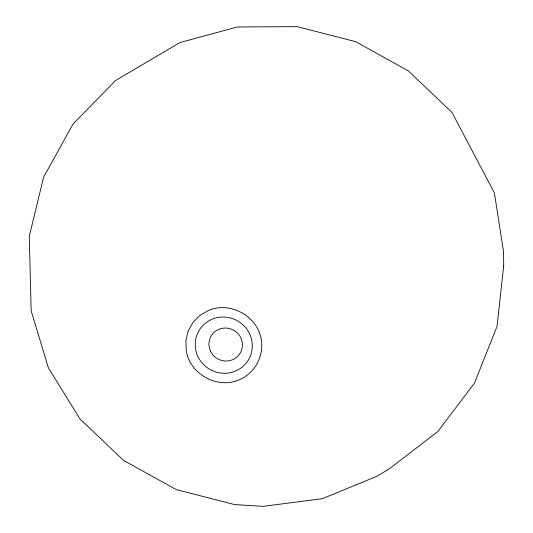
<?xml version="1.0" encoding="UTF-8"?>
<svg xmlns="http://www.w3.org/2000/svg" width="533" height="533" viewBox="0 0 533 533"><rect width="100%" height="100%" fill="white"/><g stroke="black" fill="none" stroke-linecap="round" stroke-linejoin="round"><path stroke-width="0.8" d="M227.484 317.375A28.722 27.943 29 0 1 246.579 362.593A28.722 27.943 29 0 1 197.61 355.831A28.722 27.943 29 0 1 226.665 317.262M503.718 265.92L496.976 326.582L474.483 383.087L437.78 431.583L389.363 468.774L377.224 476.162L322.332 498.715L263.055 506.35L234.62 504.578L176.263 489.6L123.469 460.339L79.843 418.778L48.356 367.763L31.154 310.752L29.282 236.332L43.606 177.136L73.074 123.969L115.688 80.456L179.794 42.607L237.252 26.983L297.201 26.65L355.564 41.627L408.358 70.889L451.984 112.443L494.411 192.986L503.552 251.596L503.718 265.92M188.196 331.013L185.904 340.487L186.217 350.507C189.788 374.139 217.197 389.337 239.137 379.842L239.344 379.736C254.601 373.3 263.962 356.41 261.337 340.061L261.317 339.834C257.739 316.196 230.329 301.005 208.39 310.499L199.728 315.543L192.913 322.505L188.196 331.013M210.402 350.941A16.863 16.403 29 0 0 239.264 354.512A16.863 16.403 29 0 0 227.384 328.155A16.863 16.403 29 0 0 210.402 350.941"/></g></svg>
